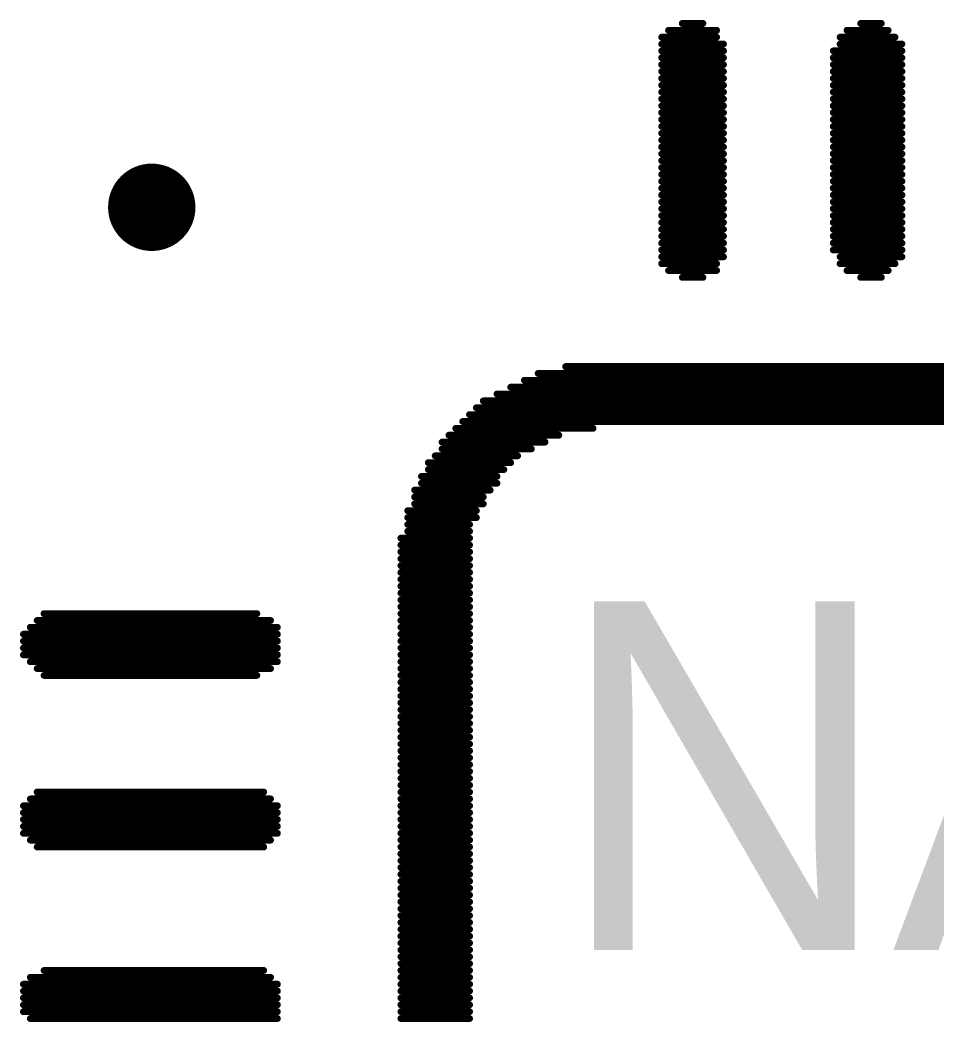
# Model space of a CAD drawing. Header units: millimetres. Extents: x 19 to 153, y 25 to 125.
# Drawn here: x 74.1 to 80.39, y 66.41 to 73.29 of the extents above; entities that cross this region are included whole.
import ezdxf

# ---------------------------------------------------------------- set-up
doc = ezdxf.new("R2010")
doc.units = ezdxf.units.MM
for name, color, linetype in [('MultiLayer', 9, 'Continuous'), ('TopOverlay', 2, 'Continuous'), ('ViaHoleLayer', 16, 'Continuous')]:
    doc.layers.add(name, color=color, linetype=linetype)

msp = doc.modelspace()

# ---------------------------------------------------------------- linework, layer by layer
at = {"layer": 'MultiLayer', "const_width": 0.3}
msp.add_lwpolyline([(74.85, 72, 1), (75.15, 72, 1)], format="xyb", close=True, dxfattribs=at)
at = {"layer": 'TopOverlay', "const_width": 0.0471}
for points in [[(78.6435, 73.2625), (78.7849, 73.2625)], [(79.8689, 73.2625), (80.0103, 73.2625)], [(78.5493, 73.2154), (78.8792, 73.2154)], [(79.7747, 73.2154), (80.0574, 73.2154)], [(78.5021, 73.1682), (78.8792, 73.1682)], [(79.7275, 73.1682), (80.1046, 73.1682)], [(78.5021, 73.1211), (78.9263, 73.1211)], [(78.5021, 73.074), (78.9263, 73.074)], [(79.6804, 73.074), (80.1517, 73.074)], [(79.7275, 73.1211), (80.1517, 73.1211)], [(78.5021, 73.0268), (78.9263, 73.0268)], [(79.6804, 73.0268), (80.1517, 73.0268)], [(78.5021, 72.9797), (78.9263, 72.9797)], [(78.5021, 72.9326), (78.9263, 72.9326)], [(79.6804, 72.9797), (80.1517, 72.9797)], [(79.6804, 72.9326), (80.1517, 72.9326)], [(78.5021, 72.8854), (78.9263, 72.8854)], [(79.6804, 72.8854), (80.1517, 72.8854)], [(78.5021, 72.8383), (78.9263, 72.8383)], [(78.5021, 72.7912), (78.9263, 72.7912)], [(79.6804, 72.8383), (80.1517, 72.8383)], [(79.6804, 72.7912), (80.1517, 72.7912)], [(78.5021, 72.7441), (78.9263, 72.7441)], [(79.6804, 72.7441), (80.1517, 72.7441)], [(78.5021, 72.6969), (78.9263, 72.6969)], [(78.5021, 72.6498), (78.9263, 72.6498)], [(79.6804, 72.6969), (80.1517, 72.6969)], [(79.6804, 72.6498), (80.1517, 72.6498)], [(78.5021, 72.6027), (78.9263, 72.6027)], [(79.6804, 72.6027), (80.1517, 72.6027)], [(78.5021, 72.5555), (78.9263, 72.5555)], [(78.5021, 72.5084), (78.9263, 72.5084)], [(79.6804, 72.5555), (80.1517, 72.5555)], [(79.6804, 72.5084), (80.1517, 72.5084)], [(78.5021, 72.4613), (78.9263, 72.4613)], [(79.6804, 72.4613), (80.1517, 72.4613)], [(78.5021, 72.4141), (78.9263, 72.4141)], [(78.5021, 72.367), (78.9263, 72.367)], [(79.6804, 72.4141), (80.1517, 72.4141)], [(79.6804, 72.367), (80.1517, 72.367)], [(78.5021, 72.3199), (78.9263, 72.3199)], [(79.6804, 72.3199), (80.1517, 72.3199)], [(78.5021, 72.2728), (78.9263, 72.2728)], [(79.6804, 72.2728), (80.1517, 72.2728)], [(78.5021, 72.2256), (78.9263, 72.2256)], [(78.5021, 72.1785), (78.9263, 72.1785)], [(79.6804, 72.2256), (80.1517, 72.2256)], [(79.6804, 72.1785), (80.1517, 72.1785)], [(78.5021, 72.1314), (78.9263, 72.1314)], [(79.6804, 72.1314), (80.1517, 72.1314)], [(78.5021, 72.0842), (78.9263, 72.0842)], [(78.5021, 72.0371), (78.9263, 72.0371)], [(79.6804, 72.0842), (80.1517, 72.0842)], [(79.6804, 72.0371), (80.1517, 72.0371)], [(78.5021, 71.99), (78.9263, 71.99)], [(79.6804, 71.99), (80.1517, 71.99)], [(78.5021, 71.9428), (78.9263, 71.9428)], [(78.5021, 71.8957), (78.9263, 71.8957)], [(79.6804, 71.9428), (80.1517, 71.9428)], [(79.6804, 71.8957), (80.1517, 71.8957)], [(78.5021, 71.8486), (78.9263, 71.8486)], [(79.6804, 71.8486), (80.1517, 71.8486)], [(78.5021, 71.8015), (78.9263, 71.8015)], [(78.5021, 71.7543), (78.9263, 71.7543)], [(79.6804, 71.8015), (80.1517, 71.8015)], [(79.6804, 71.7543), (80.1517, 71.7543)], [(78.5021, 71.7072), (78.9263, 71.7072)], [(79.6804, 71.7072), (80.1517, 71.7072)], [(78.5021, 71.6601), (78.9263, 71.6601)], [(78.5021, 71.6129), (78.8792, 71.6129)], [(79.7275, 71.6601), (80.1517, 71.6601)], [(79.7275, 71.6129), (80.1046, 71.6129)], [(78.5493, 71.5658), (78.8792, 71.5658)], [(79.7747, 71.5658), (80.0574, 71.5658)], [(78.6435, 71.5187), (78.7849, 71.5187)], [(79.8689, 71.5187), (80.0103, 71.5187)], [(77.6538, 70.8588), (85.7131, 70.8588)], [(77.8423, 70.906), (85.5246, 70.906)], [(77.5595, 70.8117), (85.8545, 70.8117)], [(77.371, 70.7175), (86.043, 70.7175)], [(77.4653, 70.7646), (85.9487, 70.7646)], [(77.2767, 70.6703), (86.0901, 70.6703)], [(77.1825, 70.5761), (86.2315, 70.5761)], [(77.2296, 70.6232), (86.1372, 70.6232)], [(77.1354, 70.5289), (86.2786, 70.5289)], [(77.0882, 70.4818), (78.0308, 70.4818)], [(76.994, 70.3875), (77.7009, 70.3875)], [(77.0411, 70.4347), (77.7952, 70.4347)], [(76.994, 70.3404), (77.6067, 70.3404)], [(76.8997, 70.2462), (77.4653, 70.2462)], [(76.9468, 70.2933), (77.5124, 70.2933)], [(76.8997, 70.199), (77.4181, 70.199)], [(76.8526, 70.1519), (77.371, 70.1519)], [(76.8526, 70.1048), (77.371, 70.1048)], [(76.8054, 70.0576), (77.3239, 70.0576)], [(76.8054, 70.0105), (77.2767, 70.0105)], [(76.8054, 69.9634), (77.2767, 69.9634)], [(76.7583, 69.9162), (77.2296, 69.9162)], [(76.7583, 69.8691), (77.2296, 69.8691)], [(76.7583, 69.822), (77.1825, 69.822)], [(76.7583, 69.7748), (77.1825, 69.7748)], [(76.7112, 69.7277), (77.1825, 69.7277)], [(76.7112, 69.6806), (77.1825, 69.6806)], [(76.7112, 69.6335), (77.1825, 69.6335)], [(76.7112, 69.5863), (77.1825, 69.5863)], [(76.7112, 69.5392), (77.1825, 69.5392)], [(76.7112, 69.4921), (77.1825, 69.4921)], [(76.7112, 69.4449), (77.1825, 69.4449)], [(76.7112, 69.3978), (77.1825, 69.3978)], [(76.7112, 69.3507), (77.1825, 69.3507)], [(76.7112, 69.3035), (77.1825, 69.3035)], [(74.2604, 69.2093), (75.7214, 69.2093)], [(76.7112, 69.2564), (77.1825, 69.2564)], [(76.7112, 69.2093), (77.1825, 69.2093)], [(74.2133, 69.1622), (75.8157, 69.1622)], [(76.7112, 69.1622), (77.1825, 69.1622)], [(74.119, 69.0679), (75.8628, 69.0679)], [(74.1661, 69.115), (75.8628, 69.115)], [(76.7112, 69.115), (77.1825, 69.115)], [(76.7112, 69.0679), (77.1825, 69.0679)], [(74.119, 69.0208), (75.8628, 69.0208)], [(76.7112, 69.0208), (77.1825, 69.0208)], [(74.119, 68.9736), (75.8628, 68.9736)], [(74.119, 68.9265), (75.8628, 68.9265)], [(76.7112, 68.9736), (77.1825, 68.9736)], [(76.7112, 68.9265), (77.1825, 68.9265)], [(74.1661, 68.8794), (75.8628, 68.8794)], [(76.7112, 68.8794), (77.1825, 68.8794)], [(74.2133, 68.8322), (75.8157, 68.8322)], [(76.7112, 68.8322), (77.1825, 68.8322)], [(74.2604, 68.7851), (75.7214, 68.7851)], [(76.7112, 68.7851), (77.1825, 68.7851)], [(76.7112, 68.738), (77.1825, 68.738)], [(76.7112, 68.6909), (77.1825, 68.6909)], [(76.7112, 68.6437), (77.1825, 68.6437)], [(76.7112, 68.5966), (77.1825, 68.5966)], [(76.7112, 68.5495), (77.1825, 68.5495)], [(76.7112, 68.5023), (77.1825, 68.5023)], [(76.7112, 68.4552), (77.1825, 68.4552)], [(76.7112, 68.4081), (77.1825, 68.4081)], [(76.7112, 68.3609), (77.1825, 68.3609)], [(76.7112, 68.3138), (77.1825, 68.3138)], [(76.7112, 68.2667), (77.1825, 68.2667)], [(76.7112, 68.2195), (77.1825, 68.2195)], [(76.7112, 68.1724), (77.1825, 68.1724)], [(76.7112, 68.1253), (77.1825, 68.1253)], [(76.7112, 68.0782), (77.1825, 68.0782)], [(76.7112, 68.031), (77.1825, 68.031)], [(74.2133, 67.9839), (75.7686, 67.9839)], [(76.7112, 67.9839), (77.1825, 67.9839)], [(74.1661, 67.9368), (75.8157, 67.9368)], [(76.7112, 67.9368), (77.1825, 67.9368)], [(74.119, 67.8896), (75.8628, 67.8896)], [(74.119, 67.8425), (75.8628, 67.8425)], [(76.7112, 67.8896), (77.1825, 67.8896)], [(76.7112, 67.8425), (77.1825, 67.8425)], [(74.119, 67.7954), (75.8628, 67.7954)], [(76.7112, 67.7954), (77.1825, 67.7954)], [(74.119, 67.7482), (75.8628, 67.7482)], [(74.119, 67.7011), (75.8628, 67.7011)], [(76.7112, 67.7482), (77.1825, 67.7482)], [(76.7112, 67.7011), (77.1825, 67.7011)], [(74.1661, 67.654), (75.8157, 67.654)], [(76.7112, 67.654), (77.1825, 67.654)], [(74.2133, 67.6069), (75.7686, 67.6069)], [(76.7112, 67.6069), (77.1825, 67.6069)], [(76.7112, 67.5597), (77.1825, 67.5597)], [(76.7112, 67.5126), (77.1825, 67.5126)], [(76.7112, 67.4655), (77.1825, 67.4655)], [(76.7112, 67.4183), (77.1825, 67.4183)], [(76.7112, 67.3712), (77.1825, 67.3712)], [(76.7112, 67.3241), (77.1825, 67.3241)], [(76.7112, 67.2769), (77.1825, 67.2769)], [(76.7112, 67.2298), (77.1825, 67.2298)], [(76.7112, 67.1827), (77.1825, 67.1827)], [(76.7112, 67.1356), (77.1825, 67.1356)], [(76.7112, 67.0884), (77.1825, 67.0884)], [(76.7112, 67.0413), (77.1825, 67.0413)], [(76.7112, 66.9942), (77.1825, 66.9942)], [(76.7112, 66.947), (77.1825, 66.947)], [(76.7112, 66.8999), (77.1825, 66.8999)], [(76.7112, 66.8528), (77.1825, 66.8528)], [(76.7112, 66.8056), (77.1825, 66.8056)], [(74.2604, 66.7585), (75.7686, 66.7585)], [(76.7112, 66.7585), (77.1825, 66.7585)], [(74.119, 66.6642), (75.8628, 66.6642)], [(74.1661, 66.7114), (75.8157, 66.7114)], [(76.7112, 66.7114), (77.1825, 66.7114)], [(76.7112, 66.6642), (77.1825, 66.6642)], [(74.119, 66.6171), (75.8628, 66.6171)], [(76.7112, 66.6171), (77.1825, 66.6171)], [(74.119, 66.57), (75.8628, 66.57)], [(74.119, 66.5229), (75.8628, 66.5229)], [(76.7112, 66.57), (77.1825, 66.57)], [(76.7112, 66.5229), (77.1825, 66.5229)], [(74.119, 66.4757), (75.8628, 66.4757)], [(76.7112, 66.4757), (77.1825, 66.4757)], [(74.1661, 66.4286), (75.8628, 66.4286)], [(76.7112, 66.4286), (77.1825, 66.4286)]]:
    msp.add_lwpolyline(points, dxfattribs=at)
at = {"layer": 'TopOverlay', "const_width": 0.0236}
for points in [[(78.6317, 73.2625, 1), (78.6553, 73.2625, 1)], [(78.7731, 73.2625, 1), (78.7967, 73.2625, 1)], [(79.8571, 73.2625, 1), (79.8807, 73.2625, 1)], [(79.9985, 73.2625, 1), (80.0221, 73.2625, 1)], [(78.5375, 73.2154, 1), (78.561, 73.2154, 1)], [(78.8674, 73.2154, 1), (78.891, 73.2154, 1)], [(79.7629, 73.2154, 1), (79.7864, 73.2154, 1)], [(80.0457, 73.2154, 1), (80.0692, 73.2154, 1)], [(78.4904, 73.1682, 1), (78.5139, 73.1682, 1)], [(78.8674, 73.1682, 1), (78.891, 73.1682, 1)], [(79.7157, 73.1682, 1), (79.7393, 73.1682, 1)], [(80.0928, 73.1682, 1), (80.1163, 73.1682, 1)], [(78.4904, 73.1211, 1), (78.5139, 73.1211, 1)], [(78.4904, 73.074, 1), (78.5139, 73.074, 1)], [(78.9145, 73.1211, 1), (78.9381, 73.1211, 1)], [(78.9145, 73.074, 1), (78.9381, 73.074, 1)], [(79.6686, 73.074, 1), (79.6922, 73.074, 1)], [(79.7157, 73.1211, 1), (79.7393, 73.1211, 1)], [(80.1399, 73.1211, 1), (80.1635, 73.1211, 1)], [(80.1399, 73.074, 1), (80.1635, 73.074, 1)], [(78.4904, 73.0268, 1), (78.5139, 73.0268, 1)], [(78.9145, 73.0268, 1), (78.9381, 73.0268, 1)], [(79.6686, 73.0268, 1), (79.6922, 73.0268, 1)], [(80.1399, 73.0268, 1), (80.1635, 73.0268, 1)], [(78.4904, 72.9797, 1), (78.5139, 72.9797, 1)], [(78.4904, 72.9326, 1), (78.5139, 72.9326, 1)], [(78.9145, 72.9797, 1), (78.9381, 72.9797, 1)], [(78.9145, 72.9326, 1), (78.9381, 72.9326, 1)], [(79.6686, 72.9797, 1), (79.6922, 72.9797, 1)], [(79.6686, 72.9326, 1), (79.6922, 72.9326, 1)], [(80.1399, 72.9797, 1), (80.1635, 72.9797, 1)], [(80.1399, 72.9326, 1), (80.1635, 72.9326, 1)], [(78.4904, 72.8854, 1), (78.5139, 72.8854, 1)], [(78.9145, 72.8854, 1), (78.9381, 72.8854, 1)], [(79.6686, 72.8854, 1), (79.6922, 72.8854, 1)], [(80.1399, 72.8854, 1), (80.1635, 72.8854, 1)], [(78.4904, 72.8383, 1), (78.5139, 72.8383, 1)], [(78.4904, 72.7912, 1), (78.5139, 72.7912, 1)], [(78.9145, 72.8383, 1), (78.9381, 72.8383, 1)], [(78.9145, 72.7912, 1), (78.9381, 72.7912, 1)], [(79.6686, 72.8383, 1), (79.6922, 72.8383, 1)], [(79.6686, 72.7912, 1), (79.6922, 72.7912, 1)], [(80.1399, 72.8383, 1), (80.1635, 72.8383, 1)], [(80.1399, 72.7912, 1), (80.1635, 72.7912, 1)], [(78.4904, 72.7441, 1), (78.5139, 72.7441, 1)], [(78.9145, 72.7441, 1), (78.9381, 72.7441, 1)], [(79.6686, 72.7441, 1), (79.6922, 72.7441, 1)], [(80.1399, 72.7441, 1), (80.1635, 72.7441, 1)], [(78.4904, 72.6969, 1), (78.5139, 72.6969, 1)], [(78.4904, 72.6498, 1), (78.5139, 72.6498, 1)], [(78.9145, 72.6969, 1), (78.9381, 72.6969, 1)], [(78.9145, 72.6498, 1), (78.9381, 72.6498, 1)], [(79.6686, 72.6969, 1), (79.6922, 72.6969, 1)], [(79.6686, 72.6498, 1), (79.6922, 72.6498, 1)], [(80.1399, 72.6969, 1), (80.1635, 72.6969, 1)], [(80.1399, 72.6498, 1), (80.1635, 72.6498, 1)], [(78.4904, 72.6027, 1), (78.5139, 72.6027, 1)], [(78.9145, 72.6027, 1), (78.9381, 72.6027, 1)], [(79.6686, 72.6027, 1), (79.6922, 72.6027, 1)], [(80.1399, 72.6027, 1), (80.1635, 72.6027, 1)], [(78.4904, 72.5555, 1), (78.5139, 72.5555, 1)], [(78.4904, 72.5084, 1), (78.5139, 72.5084, 1)], [(78.9145, 72.5555, 1), (78.9381, 72.5555, 1)], [(78.9145, 72.5084, 1), (78.9381, 72.5084, 1)], [(79.6686, 72.5555, 1), (79.6922, 72.5555, 1)], [(79.6686, 72.5084, 1), (79.6922, 72.5084, 1)], [(80.1399, 72.5555, 1), (80.1635, 72.5555, 1)], [(80.1399, 72.5084, 1), (80.1635, 72.5084, 1)], [(78.4904, 72.4613, 1), (78.5139, 72.4613, 1)], [(78.9145, 72.4613, 1), (78.9381, 72.4613, 1)], [(79.6686, 72.4613, 1), (79.6922, 72.4613, 1)], [(80.1399, 72.4613, 1), (80.1635, 72.4613, 1)], [(78.4904, 72.4141, 1), (78.5139, 72.4141, 1)], [(78.4904, 72.367, 1), (78.5139, 72.367, 1)], [(78.9145, 72.4141, 1), (78.9381, 72.4141, 1)], [(78.9145, 72.367, 1), (78.9381, 72.367, 1)], [(79.6686, 72.4141, 1), (79.6922, 72.4141, 1)], [(79.6686, 72.367, 1), (79.6922, 72.367, 1)], [(80.1399, 72.4141, 1), (80.1635, 72.4141, 1)], [(80.1399, 72.367, 1), (80.1635, 72.367, 1)], [(78.4904, 72.3199, 1), (78.5139, 72.3199, 1)], [(78.9145, 72.3199, 1), (78.9381, 72.3199, 1)], [(79.6686, 72.3199, 1), (79.6922, 72.3199, 1)], [(80.1399, 72.3199, 1), (80.1635, 72.3199, 1)], [(78.4904, 72.2728, 1), (78.5139, 72.2728, 1)], [(78.9145, 72.2728, 1), (78.9381, 72.2728, 1)], [(79.6686, 72.2728, 1), (79.6922, 72.2728, 1)], [(80.1399, 72.2728, 1), (80.1635, 72.2728, 1)], [(78.4904, 72.2256, 1), (78.5139, 72.2256, 1)], [(78.4904, 72.1785, 1), (78.5139, 72.1785, 1)], [(78.9145, 72.2256, 1), (78.9381, 72.2256, 1)], [(78.9145, 72.1785, 1), (78.9381, 72.1785, 1)], [(79.6686, 72.2256, 1), (79.6922, 72.2256, 1)], [(79.6686, 72.1785, 1), (79.6922, 72.1785, 1)], [(80.1399, 72.2256, 1), (80.1635, 72.2256, 1)], [(80.1399, 72.1785, 1), (80.1635, 72.1785, 1)], [(78.4904, 72.1314, 1), (78.5139, 72.1314, 1)], [(78.9145, 72.1314, 1), (78.9381, 72.1314, 1)], [(79.6686, 72.1314, 1), (79.6922, 72.1314, 1)], [(80.1399, 72.1314, 1), (80.1635, 72.1314, 1)], [(78.4904, 72.0842, 1), (78.5139, 72.0842, 1)], [(78.4904, 72.0371, 1), (78.5139, 72.0371, 1)], [(78.9145, 72.0842, 1), (78.9381, 72.0842, 1)], [(78.9145, 72.0371, 1), (78.9381, 72.0371, 1)], [(79.6686, 72.0842, 1), (79.6922, 72.0842, 1)], [(79.6686, 72.0371, 1), (79.6922, 72.0371, 1)], [(80.1399, 72.0842, 1), (80.1635, 72.0842, 1)], [(80.1399, 72.0371, 1), (80.1635, 72.0371, 1)], [(78.4904, 71.99, 1), (78.5139, 71.99, 1)], [(78.9145, 71.99, 1), (78.9381, 71.99, 1)], [(79.6686, 71.99, 1), (79.6922, 71.99, 1)], [(80.1399, 71.99, 1), (80.1635, 71.99, 1)], [(78.4904, 71.9428, 1), (78.5139, 71.9428, 1)], [(78.4904, 71.8957, 1), (78.5139, 71.8957, 1)], [(78.9145, 71.9428, 1), (78.9381, 71.9428, 1)], [(78.9145, 71.8957, 1), (78.9381, 71.8957, 1)], [(79.6686, 71.9428, 1), (79.6922, 71.9428, 1)], [(79.6686, 71.8957, 1), (79.6922, 71.8957, 1)], [(80.1399, 71.9428, 1), (80.1635, 71.9428, 1)], [(80.1399, 71.8957, 1), (80.1635, 71.8957, 1)], [(78.4904, 71.8486, 1), (78.5139, 71.8486, 1)], [(78.9145, 71.8486, 1), (78.9381, 71.8486, 1)], [(79.6686, 71.8486, 1), (79.6922, 71.8486, 1)], [(80.1399, 71.8486, 1), (80.1635, 71.8486, 1)], [(78.4904, 71.8015, 1), (78.5139, 71.8015, 1)], [(78.4904, 71.7543, 1), (78.5139, 71.7543, 1)], [(78.9145, 71.8015, 1), (78.9381, 71.8015, 1)], [(78.9145, 71.7543, 1), (78.9381, 71.7543, 1)], [(79.6686, 71.8015, 1), (79.6922, 71.8015, 1)], [(79.6686, 71.7543, 1), (79.6922, 71.7543, 1)], [(80.1399, 71.8015, 1), (80.1635, 71.8015, 1)], [(80.1399, 71.7543, 1), (80.1635, 71.7543, 1)], [(78.4904, 71.7072, 1), (78.5139, 71.7072, 1)], [(78.9145, 71.7072, 1), (78.9381, 71.7072, 1)], [(79.6686, 71.7072, 1), (79.6922, 71.7072, 1)], [(80.1399, 71.7072, 1), (80.1635, 71.7072, 1)], [(78.4904, 71.6601, 1), (78.5139, 71.6601, 1)], [(78.4904, 71.6129, 1), (78.5139, 71.6129, 1)], [(78.8674, 71.6129, 1), (78.891, 71.6129, 1)], [(78.9145, 71.6601, 1), (78.9381, 71.6601, 1)], [(79.7157, 71.6601, 1), (79.7393, 71.6601, 1)], [(79.7157, 71.6129, 1), (79.7393, 71.6129, 1)], [(80.0928, 71.6129, 1), (80.1163, 71.6129, 1)], [(80.1399, 71.6601, 1), (80.1635, 71.6601, 1)], [(78.5375, 71.5658, 1), (78.561, 71.5658, 1)], [(78.8674, 71.5658, 1), (78.891, 71.5658, 1)], [(79.7629, 71.5658, 1), (79.7864, 71.5658, 1)], [(80.0457, 71.5658, 1), (80.0692, 71.5658, 1)], [(78.6317, 71.5187, 1), (78.6553, 71.5187, 1)], [(78.7731, 71.5187, 1), (78.7967, 71.5187, 1)], [(79.8571, 71.5187, 1), (79.8807, 71.5187, 1)], [(79.9985, 71.5187, 1), (80.0221, 71.5187, 1)], [(77.642, 70.8588, 1), (77.6656, 70.8588, 1)], [(77.8305, 70.906, 1), (77.8541, 70.906, 1)], [(77.5477, 70.8117, 1), (77.5713, 70.8117, 1)], [(77.3592, 70.7175, 1), (77.3828, 70.7175, 1)], [(77.4535, 70.7646, 1), (77.4771, 70.7646, 1)], [(77.265, 70.6703, 1), (77.2885, 70.6703, 1)], [(77.1707, 70.5761, 1), (77.1943, 70.5761, 1)], [(77.2178, 70.6232, 1), (77.2414, 70.6232, 1)], [(77.1236, 70.5289, 1), (77.1471, 70.5289, 1)], [(77.0764, 70.4818, 1), (77.1, 70.4818, 1)], [(78.0191, 70.4818, 1), (78.0426, 70.4818, 1)], [(76.9822, 70.3875, 1), (77.0057, 70.3875, 1)], [(77.0293, 70.4347, 1), (77.0529, 70.4347, 1)], [(77.6891, 70.3875, 1), (77.7127, 70.3875, 1)], [(77.7834, 70.4347, 1), (77.807, 70.4347, 1)], [(76.9822, 70.3404, 1), (77.0057, 70.3404, 1)], [(77.5949, 70.3404, 1), (77.6184, 70.3404, 1)], [(76.8879, 70.2462, 1), (76.9115, 70.2462, 1)], [(76.9351, 70.2933, 1), (76.9586, 70.2933, 1)], [(77.4535, 70.2462, 1), (77.4771, 70.2462, 1)], [(77.5006, 70.2933, 1), (77.5242, 70.2933, 1)], [(76.8879, 70.199, 1), (76.9115, 70.199, 1)], [(77.4064, 70.199, 1), (77.4299, 70.199, 1)], [(76.8408, 70.1519, 1), (76.8644, 70.1519, 1)], [(76.8408, 70.1048, 1), (76.8644, 70.1048, 1)], [(77.3592, 70.1519, 1), (77.3828, 70.1519, 1)], [(77.3592, 70.1048, 1), (77.3828, 70.1048, 1)], [(76.7937, 70.0576, 1), (76.8172, 70.0576, 1)], [(77.3121, 70.0576, 1), (77.3357, 70.0576, 1)], [(76.7937, 70.0105, 1), (76.8172, 70.0105, 1)], [(76.7937, 69.9634, 1), (76.8172, 69.9634, 1)], [(77.265, 70.0105, 1), (77.2885, 70.0105, 1)], [(77.265, 69.9634, 1), (77.2885, 69.9634, 1)], [(76.7465, 69.9162, 1), (76.7701, 69.9162, 1)], [(77.2178, 69.9162, 1), (77.2414, 69.9162, 1)], [(76.7465, 69.8691, 1), (76.7701, 69.8691, 1)], [(76.7465, 69.822, 1), (76.7701, 69.822, 1)], [(77.1707, 69.822, 1), (77.1943, 69.822, 1)], [(77.2178, 69.8691, 1), (77.2414, 69.8691, 1)], [(76.7465, 69.7748, 1), (76.7701, 69.7748, 1)], [(77.1707, 69.7748, 1), (77.1943, 69.7748, 1)], [(76.6994, 69.7277, 1), (76.723, 69.7277, 1)], [(77.1707, 69.7277, 1), (77.1943, 69.7277, 1)], [(76.6994, 69.6806, 1), (76.723, 69.6806, 1)], [(76.6994, 69.6335, 1), (76.723, 69.6335, 1)], [(77.1707, 69.6806, 1), (77.1943, 69.6806, 1)], [(77.1707, 69.6335, 1), (77.1943, 69.6335, 1)], [(76.6994, 69.5863, 1), (76.723, 69.5863, 1)], [(77.1707, 69.5863, 1), (77.1943, 69.5863, 1)], [(76.6994, 69.5392, 1), (76.723, 69.5392, 1)], [(76.6994, 69.4921, 1), (76.723, 69.4921, 1)], [(77.1707, 69.5392, 1), (77.1943, 69.5392, 1)], [(77.1707, 69.4921, 1), (77.1943, 69.4921, 1)], [(76.6994, 69.4449, 1), (76.723, 69.4449, 1)], [(77.1707, 69.4449, 1), (77.1943, 69.4449, 1)], [(76.6994, 69.3978, 1), (76.723, 69.3978, 1)], [(76.6994, 69.3507, 1), (76.723, 69.3507, 1)], [(77.1707, 69.3978, 1), (77.1943, 69.3978, 1)], [(77.1707, 69.3507, 1), (77.1943, 69.3507, 1)], [(76.6994, 69.3035, 1), (76.723, 69.3035, 1)], [(77.1707, 69.3035, 1), (77.1943, 69.3035, 1)], [(74.2486, 69.2093, 1), (74.2722, 69.2093, 1)], [(75.7097, 69.2093, 1), (75.7332, 69.2093, 1)], [(76.6994, 69.2564, 1), (76.723, 69.2564, 1)], [(76.6994, 69.2093, 1), (76.723, 69.2093, 1)], [(77.1707, 69.2564, 1), (77.1943, 69.2564, 1)], [(77.1707, 69.2093, 1), (77.1943, 69.2093, 1)], [(74.2015, 69.1622, 1), (74.2251, 69.1622, 1)], [(75.8039, 69.1622, 1), (75.8275, 69.1622, 1)], [(76.6994, 69.1622, 1), (76.723, 69.1622, 1)], [(77.1707, 69.1622, 1), (77.1943, 69.1622, 1)], [(74.1072, 69.0679, 1), (74.1308, 69.0679, 1)], [(74.1544, 69.115, 1), (74.1779, 69.115, 1)], [(75.8511, 69.115, 1), (75.8746, 69.115, 1)], [(75.8511, 69.0679, 1), (75.8746, 69.0679, 1)], [(76.6994, 69.115, 1), (76.723, 69.115, 1)], [(76.6994, 69.0679, 1), (76.723, 69.0679, 1)], [(77.1707, 69.115, 1), (77.1943, 69.115, 1)], [(77.1707, 69.0679, 1), (77.1943, 69.0679, 1)], [(74.1072, 69.0208, 1), (74.1308, 69.0208, 1)], [(75.8511, 69.0208, 1), (75.8746, 69.0208, 1)], [(76.6994, 69.0208, 1), (76.723, 69.0208, 1)], [(77.1707, 69.0208, 1), (77.1943, 69.0208, 1)], [(74.1072, 68.9736, 1), (74.1308, 68.9736, 1)], [(74.1072, 68.9265, 1), (74.1308, 68.9265, 1)], [(75.8511, 68.9736, 1), (75.8746, 68.9736, 1)], [(75.8511, 68.9265, 1), (75.8746, 68.9265, 1)], [(76.6994, 68.9736, 1), (76.723, 68.9736, 1)], [(76.6994, 68.9265, 1), (76.723, 68.9265, 1)], [(77.1707, 68.9736, 1), (77.1943, 68.9736, 1)], [(77.1707, 68.9265, 1), (77.1943, 68.9265, 1)], [(74.1544, 68.8794, 1), (74.1779, 68.8794, 1)], [(75.8511, 68.8794, 1), (75.8746, 68.8794, 1)], [(76.6994, 68.8794, 1), (76.723, 68.8794, 1)], [(77.1707, 68.8794, 1), (77.1943, 68.8794, 1)], [(74.2015, 68.8322, 1), (74.2251, 68.8322, 1)], [(75.8039, 68.8322, 1), (75.8275, 68.8322, 1)], [(76.6994, 68.8322, 1), (76.723, 68.8322, 1)], [(77.1707, 68.8322, 1), (77.1943, 68.8322, 1)], [(74.2486, 68.7851, 1), (74.2722, 68.7851, 1)], [(75.7097, 68.7851, 1), (75.7332, 68.7851, 1)], [(76.6994, 68.7851, 1), (76.723, 68.7851, 1)], [(76.6994, 68.738, 1), (76.723, 68.738, 1)], [(77.1707, 68.7851, 1), (77.1943, 68.7851, 1)], [(77.1707, 68.738, 1), (77.1943, 68.738, 1)], [(76.6994, 68.6909, 1), (76.723, 68.6909, 1)], [(77.1707, 68.6909, 1), (77.1943, 68.6909, 1)], [(76.6994, 68.6437, 1), (76.723, 68.6437, 1)], [(76.6994, 68.5966, 1), (76.723, 68.5966, 1)], [(77.1707, 68.6437, 1), (77.1943, 68.6437, 1)], [(77.1707, 68.5966, 1), (77.1943, 68.5966, 1)], [(76.6994, 68.5495, 1), (76.723, 68.5495, 1)], [(77.1707, 68.5495, 1), (77.1943, 68.5495, 1)], [(76.6994, 68.5023, 1), (76.723, 68.5023, 1)], [(76.6994, 68.4552, 1), (76.723, 68.4552, 1)], [(77.1707, 68.5023, 1), (77.1943, 68.5023, 1)], [(77.1707, 68.4552, 1), (77.1943, 68.4552, 1)], [(76.6994, 68.4081, 1), (76.723, 68.4081, 1)], [(77.1707, 68.4081, 1), (77.1943, 68.4081, 1)], [(76.6994, 68.3609, 1), (76.723, 68.3609, 1)], [(76.6994, 68.3138, 1), (76.723, 68.3138, 1)], [(77.1707, 68.3609, 1), (77.1943, 68.3609, 1)], [(77.1707, 68.3138, 1), (77.1943, 68.3138, 1)], [(76.6994, 68.2667, 1), (76.723, 68.2667, 1)], [(77.1707, 68.2667, 1), (77.1943, 68.2667, 1)], [(76.6994, 68.2195, 1), (76.723, 68.2195, 1)], [(76.6994, 68.1724, 1), (76.723, 68.1724, 1)], [(77.1707, 68.2195, 1), (77.1943, 68.2195, 1)], [(77.1707, 68.1724, 1), (77.1943, 68.1724, 1)], [(76.6994, 68.1253, 1), (76.723, 68.1253, 1)], [(77.1707, 68.1253, 1), (77.1943, 68.1253, 1)], [(76.6994, 68.0782, 1), (76.723, 68.0782, 1)], [(76.6994, 68.031, 1), (76.723, 68.031, 1)], [(77.1707, 68.0782, 1), (77.1943, 68.0782, 1)], [(77.1707, 68.031, 1), (77.1943, 68.031, 1)], [(74.2015, 67.9839, 1), (74.2251, 67.9839, 1)], [(75.7568, 67.9839, 1), (75.7804, 67.9839, 1)], [(76.6994, 67.9839, 1), (76.723, 67.9839, 1)], [(77.1707, 67.9839, 1), (77.1943, 67.9839, 1)], [(74.1544, 67.9368, 1), (74.1779, 67.9368, 1)], [(75.8039, 67.9368, 1), (75.8275, 67.9368, 1)], [(76.6994, 67.9368, 1), (76.723, 67.9368, 1)], [(77.1707, 67.9368, 1), (77.1943, 67.9368, 1)], [(74.1072, 67.8896, 1), (74.1308, 67.8896, 1)], [(74.1072, 67.8425, 1), (74.1308, 67.8425, 1)], [(75.8511, 67.8896, 1), (75.8746, 67.8896, 1)], [(75.8511, 67.8425, 1), (75.8746, 67.8425, 1)], [(76.6994, 67.8896, 1), (76.723, 67.8896, 1)], [(76.6994, 67.8425, 1), (76.723, 67.8425, 1)], [(77.1707, 67.8896, 1), (77.1943, 67.8896, 1)], [(77.1707, 67.8425, 1), (77.1943, 67.8425, 1)], [(74.1072, 67.7954, 1), (74.1308, 67.7954, 1)], [(75.8511, 67.7954, 1), (75.8746, 67.7954, 1)], [(76.6994, 67.7954, 1), (76.723, 67.7954, 1)], [(77.1707, 67.7954, 1), (77.1943, 67.7954, 1)], [(74.1072, 67.7482, 1), (74.1308, 67.7482, 1)], [(74.1072, 67.7011, 1), (74.1308, 67.7011, 1)], [(75.8511, 67.7482, 1), (75.8746, 67.7482, 1)], [(75.8511, 67.7011, 1), (75.8746, 67.7011, 1)], [(76.6994, 67.7482, 1), (76.723, 67.7482, 1)], [(76.6994, 67.7011, 1), (76.723, 67.7011, 1)], [(77.1707, 67.7482, 1), (77.1943, 67.7482, 1)], [(77.1707, 67.7011, 1), (77.1943, 67.7011, 1)], [(74.1544, 67.654, 1), (74.1779, 67.654, 1)], [(75.8039, 67.654, 1), (75.8275, 67.654, 1)], [(76.6994, 67.654, 1), (76.723, 67.654, 1)], [(77.1707, 67.654, 1), (77.1943, 67.654, 1)], [(74.2015, 67.6069, 1), (74.2251, 67.6069, 1)], [(75.7568, 67.6069, 1), (75.7804, 67.6069, 1)], [(76.6994, 67.6069, 1), (76.723, 67.6069, 1)], [(76.6994, 67.5597, 1), (76.723, 67.5597, 1)], [(77.1707, 67.6069, 1), (77.1943, 67.6069, 1)], [(77.1707, 67.5597, 1), (77.1943, 67.5597, 1)], [(76.6994, 67.5126, 1), (76.723, 67.5126, 1)], [(77.1707, 67.5126, 1), (77.1943, 67.5126, 1)], [(76.6994, 67.4655, 1), (76.723, 67.4655, 1)], [(76.6994, 67.4183, 1), (76.723, 67.4183, 1)], [(77.1707, 67.4655, 1), (77.1943, 67.4655, 1)], [(77.1707, 67.4183, 1), (77.1943, 67.4183, 1)], [(76.6994, 67.3712, 1), (76.723, 67.3712, 1)], [(77.1707, 67.3712, 1), (77.1943, 67.3712, 1)], [(76.6994, 67.3241, 1), (76.723, 67.3241, 1)], [(76.6994, 67.2769, 1), (76.723, 67.2769, 1)], [(77.1707, 67.3241, 1), (77.1943, 67.3241, 1)], [(77.1707, 67.2769, 1), (77.1943, 67.2769, 1)], [(76.6994, 67.2298, 1), (76.723, 67.2298, 1)], [(77.1707, 67.2298, 1), (77.1943, 67.2298, 1)], [(76.6994, 67.1827, 1), (76.723, 67.1827, 1)], [(76.6994, 67.1356, 1), (76.723, 67.1356, 1)], [(77.1707, 67.1827, 1), (77.1943, 67.1827, 1)], [(77.1707, 67.1356, 1), (77.1943, 67.1356, 1)], [(76.6994, 67.0884, 1), (76.723, 67.0884, 1)], [(77.1707, 67.0884, 1), (77.1943, 67.0884, 1)], [(76.6994, 67.0413, 1), (76.723, 67.0413, 1)], [(77.1707, 67.0413, 1), (77.1943, 67.0413, 1)], [(76.6994, 66.9942, 1), (76.723, 66.9942, 1)], [(76.6994, 66.947, 1), (76.723, 66.947, 1)], [(77.1707, 66.9942, 1), (77.1943, 66.9942, 1)], [(77.1707, 66.947, 1), (77.1943, 66.947, 1)], [(76.6994, 66.8999, 1), (76.723, 66.8999, 1)], [(77.1707, 66.8999, 1), (77.1943, 66.8999, 1)], [(76.6994, 66.8528, 1), (76.723, 66.8528, 1)], [(76.6994, 66.8056, 1), (76.723, 66.8056, 1)], [(77.1707, 66.8528, 1), (77.1943, 66.8528, 1)], [(77.1707, 66.8056, 1), (77.1943, 66.8056, 1)], [(74.2486, 66.7585, 1), (74.2722, 66.7585, 1)], [(75.7568, 66.7585, 1), (75.7804, 66.7585, 1)], [(76.6994, 66.7585, 1), (76.723, 66.7585, 1)], [(77.1707, 66.7585, 1), (77.1943, 66.7585, 1)], [(74.1072, 66.6642, 1), (74.1308, 66.6642, 1)], [(74.1544, 66.7114, 1), (74.1779, 66.7114, 1)], [(75.8039, 66.7114, 1), (75.8275, 66.7114, 1)], [(75.8511, 66.6642, 1), (75.8746, 66.6642, 1)], [(76.6994, 66.7114, 1), (76.723, 66.7114, 1)], [(76.6994, 66.6642, 1), (76.723, 66.6642, 1)], [(77.1707, 66.7114, 1), (77.1943, 66.7114, 1)], [(77.1707, 66.6642, 1), (77.1943, 66.6642, 1)], [(74.1072, 66.6171, 1), (74.1308, 66.6171, 1)], [(75.8511, 66.6171, 1), (75.8746, 66.6171, 1)], [(76.6994, 66.6171, 1), (76.723, 66.6171, 1)], [(77.1707, 66.6171, 1), (77.1943, 66.6171, 1)], [(74.1072, 66.57, 1), (74.1308, 66.57, 1)], [(74.1072, 66.5229, 1), (74.1308, 66.5229, 1)], [(75.8511, 66.57, 1), (75.8746, 66.57, 1)], [(75.8511, 66.5229, 1), (75.8746, 66.5229, 1)], [(76.6994, 66.57, 1), (76.723, 66.57, 1)], [(76.6994, 66.5229, 1), (76.723, 66.5229, 1)], [(77.1707, 66.57, 1), (77.1943, 66.57, 1)], [(77.1707, 66.5229, 1), (77.1943, 66.5229, 1)], [(74.1072, 66.4757, 1), (74.1308, 66.4757, 1)], [(75.8511, 66.4757, 1), (75.8746, 66.4757, 1)], [(76.6994, 66.4757, 1), (76.723, 66.4757, 1)], [(77.1707, 66.4757, 1), (77.1943, 66.4757, 1)], [(74.1544, 66.4286, 1), (74.1779, 66.4286, 1)], [(75.8511, 66.4286, 1), (75.8746, 66.4286, 1)], [(76.6994, 66.4286, 1), (76.723, 66.4286, 1)], [(77.1707, 66.4286, 1), (77.1943, 66.4286, 1)]]:
    msp.add_lwpolyline(points, format="xyb", close=True, dxfattribs=at)
at = {"layer": 'ViaHoleLayer', "const_width": 0.2}
msp.add_lwpolyline([(74.9, 72, 1), (75.1, 72, 1)], format="xyb", close=True, dxfattribs=at)

# ---------------------------------------------------------------- texts
at = {"layer": 'TopOverlay'}
msp.add_text('NAVARRO', height=2.39457, rotation=360, dxfattribs=at).set_placement((77.775, 66.9))

doc.saveas('drawing.dxf')
